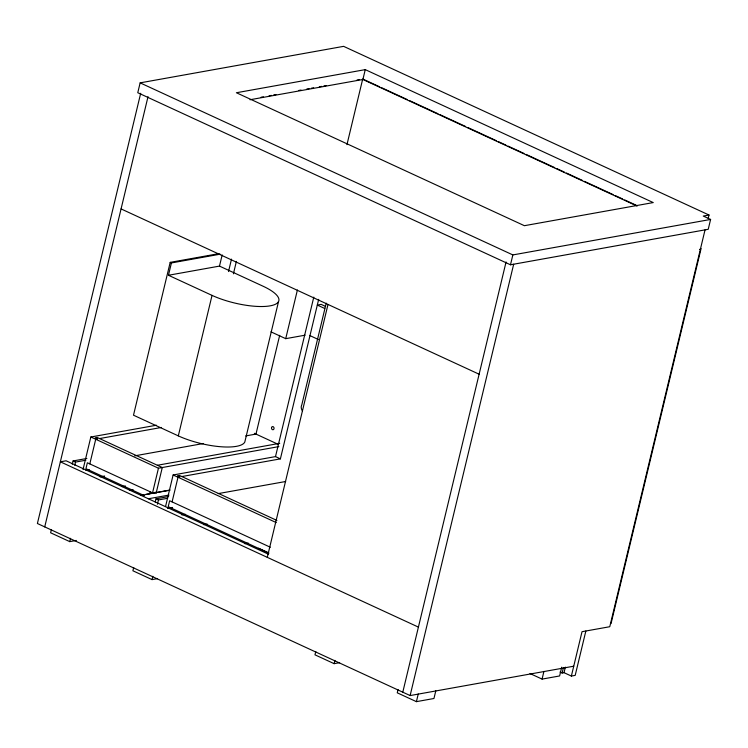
<?xml version="1.0" encoding="UTF-8"?>
<svg xmlns="http://www.w3.org/2000/svg" width="748" height="748" viewBox="0 0 748 748"><rect width="100%" height="100%" fill="white"/><g stroke="black" fill="none" stroke-linecap="round" stroke-linejoin="round"><path stroke-width="1.12" d="M709.01 215.022L343.622 46.348L140.138 82.86L137.772 92.724L510.482 264.783L708.234 229.299L710.6 219.445L703.27 216.06L709.01 215.022L708.216 218.313M140.689 93.285L37.4 523.506L410.119 695.565L573.735 666.206M44.73 526.891L148.02 96.67M51.406 529.5L50.612 532.782L69.76 541.627L76.343 540.439M72.294 464.218L73.08 460.946L86.871 458.468M74.753 465.284L75.52 462.077L85.861 460.216M83.037 469.492L90.835 437L156.407 425.229M69.76 541.627L70.555 538.308M89.807 463.9L95.725 439.254L97.633 438.908L95.192 437.786L97.109 437.44L162.279 467.528L156.098 493.297M218.958 253.628L170.189 262.37L133.499 415.196L178.314 435.878A42.458 12.557 13.5 0 0 244.802 442.04L278.536 301.547M168.459 275.264L219.491 266.101L263.072 286.222A42.458 12.557 13.5 0 1 270.14 305.848A42.458 12.557 13.5 0 1 212.039 295.385L168.459 275.264L171.414 262.941L220.183 254.189M149.619 493.708L150.096 491.735M133.686 567.489L132.901 570.771L152.04 579.606L157.529 578.625M144.486 495.718L85.945 468.687L87.357 462.769L152.536 492.857L158.454 468.211L278.892 446.603M155.21 502.086L155.995 498.823L168.637 496.55M157.417 504.217L158.445 499.945L167.636 498.299M178.314 435.878L212.039 295.385M219.491 266.101L222.175 254.9M165.589 506.349L173.115 474.98L275.498 456.607L280.388 458.87L318.676 299.368M152.04 579.606L152.835 576.297M172.087 501.889L178.005 477.243L179.922 476.897L177.472 475.765L179.389 475.419L276.91 520.44M228.523 271.561L231.506 259.126M233.413 273.824L236.396 261.379M279.687 335.328L255.975 434.083L245.69 435.934M270.972 331.85L285.717 338.666L297.395 290.009M346.95 144.663L362.715 78.998L379.685 86.833M250 99.746L362.892 79.484L365.258 69.629L653.247 202.577L524.395 225.7L236.405 92.743L365.258 69.629M275.498 456.607L313.795 297.106M326.221 303.127L301.771 404.949A55.726 16.475 13.5 0 0 302.407 410.951M267.288 557.344L327.998 304.445M315.778 651.508L314.983 654.827L334.122 663.663L339.611 662.681M334.122 663.663L334.917 660.381M398.058 689.497L397.263 692.816L416.412 701.652L433.952 698.501L435.794 690.834M402.789 692.181L506.069 261.959M510.482 264.783L512.857 254.928L710.6 219.445M410.119 695.565L513.68 264.212M416.412 701.652L418.244 693.985M529.977 673.518L542.076 679.1L543.918 671.433M561.72 667.188L559.616 675.958L542.076 679.1M560.009 672.05L562.122 673.022L563.459 667.478M562.122 673.022L564.039 672.676L565.366 667.132M564.039 672.676L571.369 676.061L582.019 631.695L609.77 626.721L705.046 229.87M585.852 631.013L575.193 675.379L571.369 676.061M611.032 623.617L701.1 248.467L699.623 249.514M261.117 97.221L263.399 96.819M269.112 95.791L271.393 95.379M273.675 94.968L275.956 94.566M298.789 90.461L301.07 90.059M306.783 89.031L309.064 88.619M311.346 88.208L313.627 87.806M319.34 86.777L321.621 86.366M323.903 85.955L326.184 85.553M357.002 80.017L359.283 79.606M285.717 338.666L305.081 335.188M99.549 438.562L161.437 427.463M134.79 455.831L203.381 443.517M85.824 470.277L89.255 469.66M157.389 465.265L279.724 443.321M100.073 476.859L104.664 476.037M121.952 486.611L125.402 485.994M181.829 476.551L280.388 458.87M129.722 490.342L133.163 489.725M152.536 492.857L156.36 492.175M145.897 494.363L170.039 490.034M141.045 495.382L169.693 490.249M148.375 498.766L169.001 495.073M218.22 493.605L285.671 481.506M167.599 508.35L172.582 507.462M181.848 514.933L185.289 514.315M203.727 524.694L207.168 524.077M244.876 543.721L248.308 543.113M381.807 87.806L407.267 99.568M409.39 100.541L438.038 113.771M440.161 114.743L465.621 126.496M467.743 127.478L496.382 140.699M498.505 141.681L505.929 145.112M508.051 146.094L523.965 153.434M526.087 154.415L554.736 167.636M556.849 168.618L564.282 172.049M566.404 173.022L582.318 180.371M584.431 181.353L613.08 194.573M615.202 195.555L622.626 198.987M624.748 199.959L636.417 205.345M362.892 79.484L637.118 206.083M140.138 82.86L512.857 254.928M121.073 208.916L479.122 374.215M325.361 306.325L321.144 304.371L317.311 305.062L324.707 308.475M170.189 262.37L171.414 262.941M309.971 335.628L318.424 339.527M254.348 433.335L277.714 444.116M90.835 437L158.454 468.211M173.115 474.98L276.227 522.581M270.346 547.246L169.646 500.758L168.225 506.677L268.925 553.165M155.995 498.823L158.445 499.945M73.08 460.946L75.52 462.077M258.565 548.219L268.635 552.875M268.429 554.193L66.095 460.787L60.354 461.815L418.403 627.105M271.599 427.454A1.59 1.262 79.8 0 0 272.973 429.735A1.59 1.262 79.8 0 0 273.777 427.267A1.59 1.262 79.8 0 0 271.599 427.454"/></g></svg>
